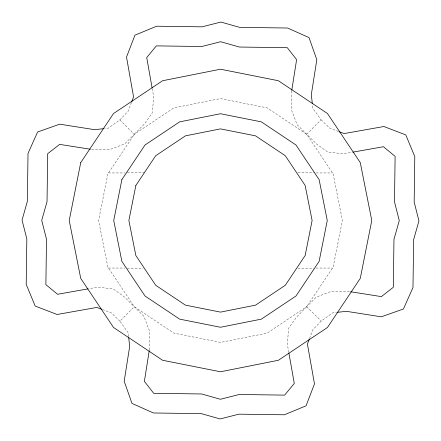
<?xml version="1.0" encoding="UTF-8"?>
<svg xmlns="http://www.w3.org/2000/svg" width="441" height="441" viewBox="0 0 441 441"><rect width="100%" height="100%" fill="white"/><g stroke="black" fill="none" stroke-linecap="round" stroke-linejoin="round"><path stroke-width="0.33" stroke-dasharray="2.21 1.65" d="M149.339 349.989L149.863 346.648L149.477 330.888L143.887 316.28L123.866 296.512L112.979 288.805L97.323 287.234L88.564 288.789M291.661 91.011L291.137 94.352L291.523 110.112L297.113 124.72L317.134 144.488L328.021 152.195L343.677 153.766L352.436 152.211M131.468 102.461L128.199 111.182L119.798 119.93L108.376 128.122L104.451 128.568M309.532 338.539L312.801 329.818L321.202 321.07L332.624 312.878L336.549 312.432M152.211 88.564L153.766 97.323L152.195 112.979L144.488 123.866L134.301 134.301L107.874 173.848L98.591 220.5L107.874 267.152L134.301 306.699L173.848 333.126L220.5 342.409L267.152 333.126L306.699 306.699L316.28 297.113L330.888 291.523L346.648 291.137L349.989 291.661M288.789 352.436L287.234 343.677L288.805 328.021L296.512 317.134L306.699 306.699L333.126 267.152L342.409 220.5L333.126 173.848L306.699 134.301L267.152 107.874L220.5 98.591L173.848 107.874L134.301 134.301L124.72 143.887L110.112 149.477L94.352 149.863L91.011 149.339M128.568 336.549L128.122 332.624L119.93 321.202L134.301 306.699M306.699 134.301L321.07 119.798L312.878 108.376L312.432 104.451M127.295 172.547L144.472 172.547M297.907 172.547L314.394 172.547M108.475 172.949L124.963 172.949M316.037 172.949L332.525 172.949M108.475 268.051L124.963 268.051M316.037 268.051L332.525 268.051M127.295 268.453L143.093 268.453M297.907 268.453L313.705 268.453M338.539 131.468L329.818 128.199L321.07 119.798M102.461 309.532L111.182 312.801L119.93 321.202M119.798 119.93L134.301 134.301M306.699 306.699L321.202 321.07"/><path stroke-width="0.66" d="M149.234 350.656L144.383 381.366L153.7 393.306L201.653 393.967L220.362 399.276L239.215 394.491L284.638 395.119L294.279 383.438L288.905 353.114M291.766 90.344L296.617 59.634L287.3 47.694L239.347 47.033L220.638 41.724L201.785 46.509L156.362 45.881L146.721 57.562L152.095 87.886M131.699 101.843L133.568 96.86L126.517 57.093L134.94 35.181L156.632 26.212L202.061 26.835L220.908 22.05L239.623 27.359L287.571 28.02L309.009 37.59L316.82 59.728L311.313 94.633L312.355 103.795M309.301 339.157L307.432 344.14L314.483 383.907L306.06 405.819L284.368 414.788L238.939 414.165L220.092 418.95L201.377 413.641L153.429 412.98L131.991 403.41L124.18 381.272L129.687 346.367L128.645 337.205M353.114 152.095L383.438 146.721L395.119 156.362L394.491 201.785L399.276 220.638L393.967 239.347L393.306 287.3L381.366 296.617L350.656 291.766M87.886 288.905L57.562 294.279L45.881 284.638L46.509 239.215L41.724 220.362L47.033 201.653L47.694 153.7L59.634 144.383L90.344 149.234M103.795 128.645L94.633 129.687L59.728 124.18L37.59 131.991L28.02 153.429L27.359 201.377L22.05 220.092L26.835 238.939L26.212 284.368L35.181 306.06L57.093 314.483L96.86 307.432L101.843 309.301M337.205 312.355L346.367 311.313L381.272 316.82L403.41 309.009L412.98 287.571L413.641 239.623L418.95 220.908L414.165 202.061L414.788 156.632L405.819 134.94L383.907 126.517L344.14 133.568L339.157 131.699M80.731 162.608L69.215 220.5L80.731 278.392L113.524 327.476L162.608 360.269L220.5 371.785L278.392 360.269L327.476 327.476L360.269 278.392L371.785 220.5L360.269 162.608L327.476 113.524L278.392 80.731L220.5 69.215L162.608 80.731L113.524 113.524L80.731 162.608M121.865 179.641L113.739 220.5L121.865 261.359L145.006 295.994L179.641 319.135L220.5 327.261L261.359 319.135L295.994 295.994L319.135 261.359L327.261 220.5L319.135 179.641L295.994 145.006L261.359 121.865L220.5 113.739L179.641 121.865L145.006 145.006L121.865 179.641M135.856 185.44L128.882 220.5L135.856 255.56L155.717 285.283L185.44 305.144L220.5 312.118L255.56 305.144L285.283 285.283L305.144 255.56L312.118 220.5L305.144 185.44L285.283 155.717L255.56 135.856L220.5 128.882L185.44 135.856L155.717 155.717L135.856 185.44"/></g></svg>
